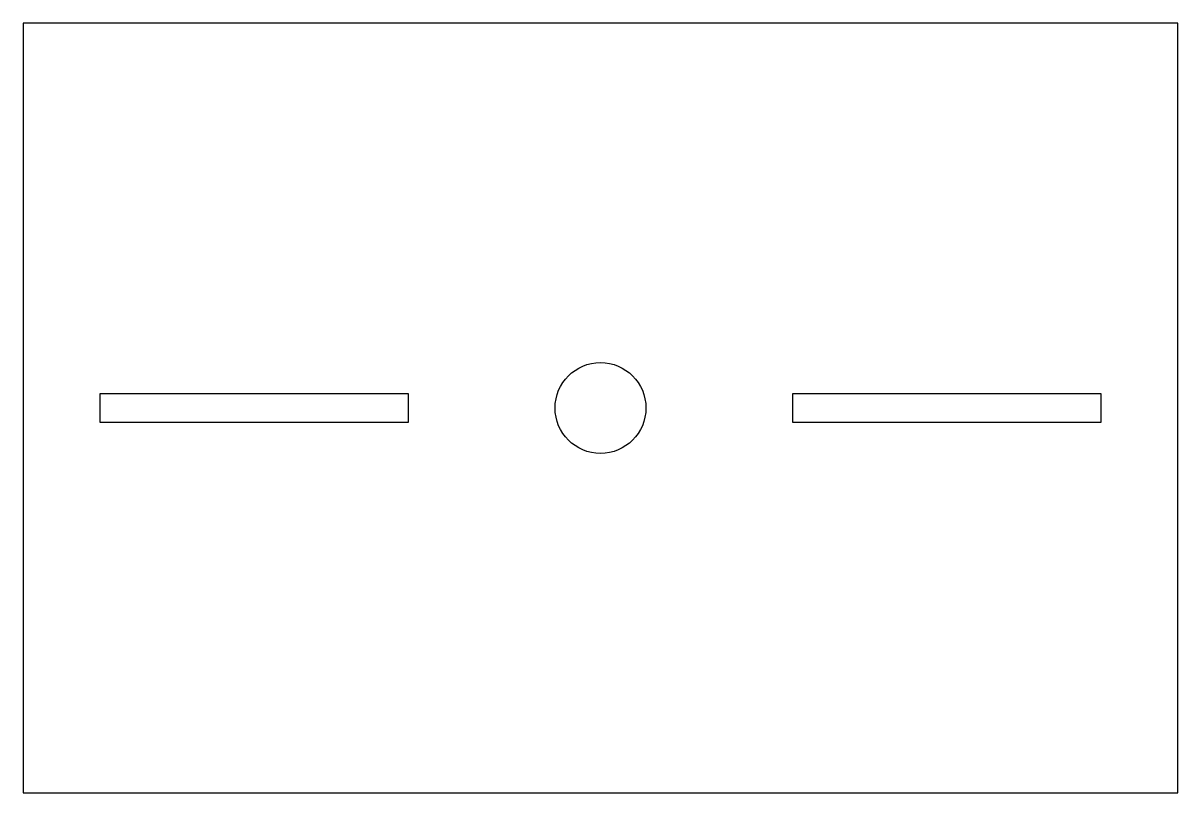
# Model space of a CAD drawing. Header units: millimetres. Extents: x -75 to 75, y -50 to 50.
import ezdxf

# ---------------------------------------------------------------- set-up
doc = ezdxf.new("R2010")
doc.units = ezdxf.units.MM
doc.layers.get('0').update_dxf_attribs({"linetype": 'CONTINUOUS'})

msp = doc.modelspace()

# ---------------------------------------------------------------- linework, layer by layer
for points in [[(75, 50), (-75, 50), (-75, -50), (75, -50)], [(-65, -1.9), (-65, 1.9), (-25, 1.9), (-25, -1.9)], [(25, -1.9), (25, 1.9), (65, 1.9), (65, -1.9)]]:
    msp.add_lwpolyline(points, close=True)
msp.add_circle((0, 0), 5.9)

doc.saveas('drawing.dxf')
